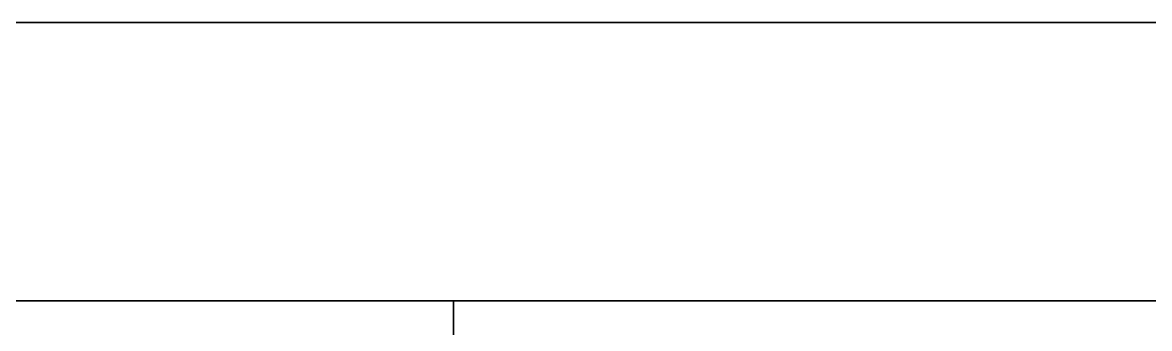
# Model space of a CAD drawing. Header units: millimetres. Extents: x 2054 to 12135, y -1469 to 564.
# Drawn here: x 9584.46 to 9608.75, y 169.55 to 176.15 of the extents above; entities that cross this region are included whole.
import ezdxf

# ---------------------------------------------------------------- set-up
doc = ezdxf.new("R2010")
doc.units = ezdxf.units.MM
doc.linetypes.add('HIDDEN_ISO', pattern=[4.5, 3, -1.5])
doc.layers.add('2D-HIDDEN', color=8, linetype='HIDDEN_ISO', lineweight=18)
doc.layers.add('2D-VISIBLE', color=7, linetype='Continuous', lineweight=35)

msp = doc.modelspace()

# ---------------------------------------------------------------- linework, layer by layer
at = {"layer": '2D-HIDDEN'}
for p, q in [((9385.75, 176.15), (9632.75, 176.15)), ((9385.75, 170.15), (9632.75, 170.15)), ((9593.75, 170.15), (9593.75, 168.15))]:
    msp.add_line(p, q, dxfattribs=at)
for points in [[(9608.938, 170.15), (9608.375, 170.15), (9607.812, 170.15), (9607.25, 170.15), (9606.688, 170.15), (9606.125, 170.15), (9605.562, 170.15), (9605, 170.15), (9604.438, 170.15), (9603.875, 170.15), (9603.312, 170.15), (9602.75, 170.15), (9602.188, 170.15), (9601.625, 170.15), (9601.062, 170.15), (9600.5, 170.15), (9599.938, 170.15), (9599.375, 170.15), (9598.812, 170.15), (9598.25, 170.15), (9597.688, 170.15), (9597.125, 170.15), (9596.562, 170.15), (9596, 170.15), (9595.438, 170.15), (9594.875, 170.15), (9594.312, 170.15), (9593.75, 170.15)], [(9593.75, 170.15), (9594.031, 170.15), (9594.312, 170.15), (9594.594, 170.15), (9594.875, 170.15), (9595.156, 170.15), (9595.438, 170.15), (9595.719, 170.15), (9596, 170.15), (9596.281, 170.15), (9596.562, 170.15), (9596.844, 170.15), (9597.125, 170.15), (9597.406, 170.15), (9597.688, 170.15), (9597.969, 170.15), (9598.25, 170.15), (9598.531, 170.15), (9598.812, 170.15), (9599.094, 170.15), (9599.375, 170.15), (9599.656, 170.15), (9599.938, 170.15), (9600.219, 170.15), (9600.5, 170.15), (9600.781, 170.15), (9601.062, 170.15), (9601.344, 170.15), (9601.625, 170.15), (9601.906, 170.15), (9602.188, 170.15), (9602.469, 170.15), (9602.75, 170.15)], [(9608.938, 170.15), (9608.375, 170.15), (9607.812, 170.15), (9607.25, 170.15), (9606.688, 170.15), (9606.125, 170.15), (9605.562, 170.15), (9605, 170.15), (9604.438, 170.15), (9603.875, 170.15), (9603.312, 170.15), (9602.75, 170.15), (9602.188, 170.15), (9601.625, 170.15), (9601.062, 170.15), (9600.5, 170.15), (9599.938, 170.15), (9599.375, 170.15), (9598.812, 170.15), (9598.25, 170.15), (9597.688, 170.15), (9597.125, 170.15), (9596.562, 170.15), (9596, 170.15), (9595.438, 170.15), (9594.875, 170.15), (9594.312, 170.15), (9593.75, 170.15)], [(9593.75, 170.15), (9594.031, 170.15), (9594.312, 170.15), (9594.594, 170.15), (9594.875, 170.15), (9595.156, 170.15), (9595.438, 170.15), (9595.719, 170.15), (9596, 170.15), (9596.281, 170.15), (9596.562, 170.15), (9596.844, 170.15), (9597.125, 170.15), (9597.406, 170.15), (9597.688, 170.15), (9597.969, 170.15), (9598.25, 170.15), (9598.531, 170.15), (9598.812, 170.15), (9599.094, 170.15), (9599.375, 170.15), (9599.656, 170.15), (9599.938, 170.15), (9600.219, 170.15), (9600.5, 170.15), (9600.781, 170.15), (9601.062, 170.15), (9601.344, 170.15), (9601.625, 170.15), (9601.906, 170.15), (9602.188, 170.15), (9602.469, 170.15), (9602.75, 170.15)], [(9602.75, 170.15), (9603.031, 170.15), (9603.312, 170.15), (9603.594, 170.15), (9603.875, 170.15), (9604.156, 170.15), (9604.438, 170.15), (9604.719, 170.15), (9605, 170.15), (9605.281, 170.15), (9605.562, 170.15), (9605.844, 170.15), (9606.125, 170.15), (9606.406, 170.15), (9606.688, 170.15), (9606.969, 170.15), (9607.25, 170.15), (9607.531, 170.15), (9607.812, 170.15), (9608.094, 170.15), (9608.375, 170.15), (9608.656, 170.15), (9608.938, 170.15)], [(9602.75, 170.15), (9603.031, 170.15), (9603.312, 170.15), (9603.594, 170.15), (9603.875, 170.15), (9604.156, 170.15), (9604.438, 170.15), (9604.719, 170.15), (9605, 170.15), (9605.281, 170.15), (9605.562, 170.15), (9605.844, 170.15), (9606.125, 170.15), (9606.406, 170.15), (9606.688, 170.15), (9606.969, 170.15), (9607.25, 170.15), (9607.531, 170.15), (9607.812, 170.15), (9608.094, 170.15), (9608.375, 170.15), (9608.656, 170.15), (9608.938, 170.15)]]:
    msp.add_lwpolyline(points, dxfattribs=at)
at = {"layer": '2D-VISIBLE'}
for p, q in [((9385.75, 176.15), (9632.75, 176.15)), ((9385.75, 170.15), (9632.75, 170.15)), ((9593.75, 170.15), (9593.75, 168.15))]:
    msp.add_line(p, q, dxfattribs=at)

doc.saveas('drawing.dxf')
